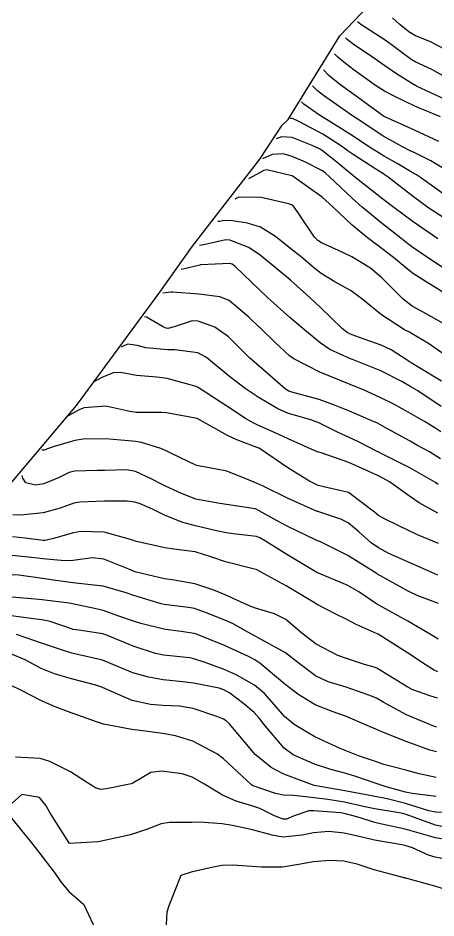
# Model space of a CAD drawing. Header units: metres. Extents: x 318500 to 325275, y 7408834 to 7428799.
# Drawn here: x 323416.3 to 323443.7, y 7420046.3 to 7420105.4 of the extents above; entities that cross this region are included whole.
import ezdxf

# ---------------------------------------------------------------- set-up
doc = ezdxf.new("R2010")
doc.units = ezdxf.units.M
doc.header["$MEASUREMENT"] = 0
for name, color, linetype in [('Area', 45, 'Continuous'), ('Curvas de Nivel 1m', 11, 'Continuous'), ('Curvas de Nivel 5m', 15, 'Continuous'), ('Vias Primárias', 230, 'Continuous')]:
    doc.layers.add(name, color=color, linetype=linetype)

msp = doc.modelspace()

# ---------------------------------------------------------------- linework, layer by layer
at = {"layer": 'Area'}
msp.add_lwpolyline([(323414.702, 7420073.565), (323420.142, 7420079.964), (323425.607, 7420087.409), (323427.734, 7420090.433), (323432.157, 7420096.15), (323433.631, 7420098.369), (323434.018, 7420098.738), (323437.402, 7420104.241), (323442.532, 7420109.611)], dxfattribs=at)
at = {"layer": 'Curvas de Nivel 1m', "flags": 128}
for points, elevation in [([(323444.346, 7420101.527), (323443.444, 7420102.017), (323442.356, 7420102.528), (323442.093, 7420102.68), (323441.728, 7420102.949), (323440.949, 7420103.541), (323440.375, 7420103.944), (323438.791, 7420104.986), (323438.56, 7420105.15)], 769), ([(323444.327, 7420100.055), (323442.438, 7420100.939), (323442.373, 7420100.972), (323442.34, 7420100.986), (323441.124, 7420101.734), (323440.353, 7420102.267), (323439.331, 7420102.98), (323438.37, 7420103.628), (323437.88, 7420104.002), (323437.78, 7420104.1)], 768), ([(323444.016, 7420098.914), (323442.32, 7420099.627), (323441.06, 7420100.228), (323440.335, 7420100.614), (323439.758, 7420100.976), (323438.35, 7420101.98), (323437.776, 7420102.42), (323437.277, 7420102.835), (323437.06, 7420103.05)], 767), ([(323443.894, 7420097.308), (323442.297, 7420098.048), (323440.362, 7420098.916), (323440.31, 7420098.943), (323440.269, 7420098.97), (323438.331, 7420100.376), (323437.483, 7420101.003), (323436.836, 7420101.503), (323436.669, 7420101.657), (323436.34, 7420102)], 766), ([(323444.244, 7420093.828), (323442.705, 7420094.933), (323442.428, 7420095.104), (323442.263, 7420095.205), (323441.174, 7420095.862), (323440.274, 7420096.369), (323439.298, 7420096.98), (323438.29, 7420097.657), (323436.633, 7420098.688), (323436.308, 7420098.881), (323436.082, 7420099.023), (323435.044, 7420099.762), (323434.89, 7420099.9)], 764), ([(323444.221, 7420092.3), (323443.237, 7420092.925), (323442.241, 7420093.671), (323440.574, 7420094.965), (323440.385, 7420095.092), (323440.262, 7420095.168), (323439.759, 7420095.481), (323438.275, 7420096.441), (323437.957, 7420096.675), (323437.525, 7420097.001), (323436.291, 7420097.778), (323434.724, 7420098.624), (323434.306, 7420098.81), (323434.192, 7420098.821), (323434.14, 7420098.8)], 763), ([(323443.84, 7420090.915), (323442.216, 7420092.035), (323440.947, 7420092.959), (323440.238, 7420093.505), (323438.361, 7420094.989), (323438.261, 7420095.069), (323437.211, 7420095.947), (323436.277, 7420096.678), (323436.066, 7420096.811), (323435.596, 7420097.03), (323434.288, 7420097.554), (323433.571, 7420097.615), (323433.23, 7420097.48)], 762), ([(323444.181, 7420088.999), (323443.035, 7420089.774), (323442.194, 7420090.348), (323441.853, 7420090.602), (323441.41, 7420090.952), (323440.214, 7420091.895), (323438.884, 7420092.983), (323438.238, 7420093.551), (323436.715, 7420095.013), (323436.473, 7420095.228), (323436.264, 7420095.372), (323435.166, 7420095.934), (323434.273, 7420096.327), (323433.705, 7420096.486), (323432.967, 7420096.443), (323432.33, 7420096.16)], 761), ([(323444.127, 7420085.395), (323443.072, 7420085.99), (323442.143, 7420086.499), (323441.567, 7420086.949), (323440.171, 7420088.349), (323439.41, 7420088.978), (323438.187, 7420089.725), (323437.327, 7420090.139), (323436.196, 7420090.657), (323435.975, 7420090.801), (323435.744, 7420091.027), (323434.709, 7420092.556), (323434.361, 7420093.048), (323434.232, 7420093.151), (323434.072, 7420093.212), (323432.238, 7420093.635), (323430.792, 7420093.645), (323430.52, 7420093.52)], 759), ([(323444.105, 7420083.431), (323443.221, 7420084.034), (323442.118, 7420084.709), (323441.968, 7420084.792), (323441.652, 7420084.947), (323440.134, 7420085.931), (323438.846, 7420086.983), (323438.158, 7420087.492), (323437.081, 7420088.091), (323436.174, 7420088.628), (323435.675, 7420089.028), (323434.874, 7420089.726), (323434.192, 7420090.264), (323433.179, 7420091.06), (323432.209, 7420091.68), (323431.358, 7420091.937), (323430.215, 7420092.125), (323429.716, 7420092.102), (323429.514, 7420092.056), (323429.41, 7420092.04)], 758), ([(323444.08, 7420081.576), (323442.487, 7420082.541), (323442.097, 7420082.766), (323441.83, 7420082.944), (323440.775, 7420083.628), (323440.11, 7420083.939), (323438.638, 7420084.461), (323438.117, 7420084.644), (323437.884, 7420084.759), (323437.593, 7420084.998), (323436.141, 7420086.396), (323435.453, 7420087.03), (323434.167, 7420088.192), (323433.152, 7420089.06), (323432.188, 7420089.847), (323431.448, 7420090.336), (323430.197, 7420090.826), (323429.93, 7420090.836), (323428.96, 7420090.634), (323428.459, 7420090.518), (323428.21, 7420090.48)], 757), ([(323444.055, 7420079.915), (323442.519, 7420080.933), (323442.074, 7420081.203), (323441.476, 7420081.552), (323440.089, 7420082.246), (323438.245, 7420082.989), (323438.101, 7420083.042), (323436.749, 7420083.653), (323436.111, 7420084.089), (323434.973, 7420085.031), (323434.131, 7420085.752), (323432.669, 7420087.065), (323432.157, 7420087.538), (323430.545, 7420089.095), (323430.339, 7420089.255), (323430.182, 7420089.297), (323428.259, 7420089.197), (323428.216, 7420089.19), (323427.403, 7420088.977), (323427, 7420088.91)], 756), ([(323444.014, 7420076.482), (323443.283, 7420076.921), (323442.47, 7420077.379), (323442.027, 7420077.629), (323440.544, 7420078.446), (323440.038, 7420078.718), (323439.878, 7420078.802), (323439.515, 7420078.968), (323438.049, 7420079.604), (323437.058, 7420080.001), (323436.06, 7420080.357), (323434.265, 7420080.84), (323434.068, 7420080.909), (323433.85, 7420081.043), (323432.093, 7420082.578), (323431.514, 7420083.079), (323430.797, 7420083.78), (323430.114, 7420084.489), (323429.215, 7420085.109), (323428.126, 7420085.516), (323427.717, 7420085.535), (323426.542, 7420085.144), (323426.119, 7420085.035), (323426.01, 7420085.042), (323425.772, 7420085.155), (323424.728, 7420085.77), (323424.59, 7420085.79)], 754), ([(323443.868, 7420074.791), (323443.678, 7420074.915), (323442.004, 7420075.883), (323440.166, 7420076.81), (323440.019, 7420076.881), (323439.856, 7420076.962), (323438.642, 7420077.597), (323438.029, 7420077.882), (323437.262, 7420078.231), (323436.038, 7420078.843), (323435.507, 7420079.025), (323434.046, 7420079.44), (323433.34, 7420079.762), (323432.062, 7420080.514), (323431.202, 7420081.083), (323430.083, 7420081.947), (323428.658, 7420083.114), (323428.103, 7420083.419), (323426.587, 7420083.625), (323426.105, 7420083.623), (323424.683, 7420083.748), (323424.107, 7420083.9), (323423.506, 7420083.988), (323423.242, 7420083.899), (323423.06, 7420083.8)], 753), ([(323443.847, 7420072.912), (323442.619, 7420073.579), (323441.976, 7420074.021), (323440.673, 7420074.953), (323439.995, 7420075.326), (323439.32, 7420075.651), (323438.009, 7420076.224), (323436.178, 7420076.858), (323436.018, 7420076.908), (323435.734, 7420077.023), (323434.027, 7420077.78), (323433.162, 7420078.184), (323432.036, 7420078.684), (323431.771, 7420078.808), (323431.291, 7420079.081), (323430.052, 7420079.886), (323428.17, 7420081.119), (323428.071, 7420081.178), (323427.983, 7420081.21), (323426.079, 7420081.738), (323425.401, 7420081.839), (323424.081, 7420081.941), (323423.031, 7420082.138), (323422.541, 7420082.114), (323421.805, 7420081.804), (323421.32, 7420081.55)], 752), ([(323443.887, 7420070.911), (323442.501, 7420071.484), (323441.948, 7420071.745), (323440.417, 7420072.494), (323439.958, 7420072.735), (323439.83, 7420072.833), (323439.692, 7420072.964), (323437.979, 7420074.263), (323436.356, 7420074.642), (323435.986, 7420074.728), (323435.375, 7420075.026), (323434.003, 7420075.884), (323432.276, 7420077.066), (323432.113, 7420077.161), (323432.021, 7420077.199), (323430.648, 7420077.713), (323430.029, 7420078.013), (323428.04, 7420079.12), (323426.045, 7420079.489), (323425.685, 7420079.515), (323424.045, 7420079.519), (323423.643, 7420079.587), (323422.051, 7420079.921), (323420.645, 7420079.817), (323420.362, 7420079.7), (323419.58, 7420079.29)], 751), ([(323443.891, 7420066.974), (323442.475, 7420067.511), (323441.898, 7420067.775), (323440.085, 7420068.782), (323439.909, 7420068.881), (323439.862, 7420068.914), (323439.791, 7420068.962), (323437.927, 7420070.136), (323436.14, 7420071.017), (323435.999, 7420071.077), (323435.941, 7420071.099), (323435.802, 7420071.16), (323433.95, 7420072.056), (323433.308, 7420072.404), (323432.126, 7420073.068), (323431.961, 7420073.15), (323431.847, 7420073.187), (323429.966, 7420073.477), (323429.541, 7420073.53), (323427.971, 7420073.834), (323427.03, 7420074.188), (323425.983, 7420074.68), (323425.663, 7420074.833), (323425.029, 7420075.164), (323423.997, 7420075.631), (323423.443, 7420075.741), (323421.998, 7420075.716), (323421.5, 7420075.705), (323419.996, 7420075.662), (323419.657, 7420075.573), (323418.995, 7420075.245), (323417.983, 7420074.823), (323417.453, 7420074.736), (323416.802, 7420074.906), (323416.604, 7420075.195), (323416.57, 7420075.38)], 749), ([(323443.856, 7420064.635), (323443.393, 7420064.917), (323441.873, 7420065.812), (323439.974, 7420066.874), (323439.889, 7420066.919), (323439.863, 7420066.934), (323439.821, 7420066.961), (323438.659, 7420067.746), (323437.898, 7420068.187), (323435.91, 7420069.02), (323433.927, 7420070.194), (323432.536, 7420071.061), (323432.167, 7420071.291), (323431.943, 7420071.371), (323430.409, 7420071.557), (323429.945, 7420071.615), (323429.307, 7420071.746), (323427.95, 7420072.072), (323427.11, 7420072.291), (323425.956, 7420072.762), (323425.693, 7420072.889), (323425.11, 7420073.163), (323424.314, 7420073.524), (323423.967, 7420073.637), (323423.46, 7420073.693), (323421.967, 7420073.685), (323420.362, 7420073.62), (323419.965, 7420073.554), (323419.065, 7420073.243), (323417.957, 7420072.924), (323416.458, 7420072.772), (323415.955, 7420072.792)], 748), ([(323443.826, 7420062.492), (323443.542, 7420062.629), (323443.067, 7420062.921), (323441.842, 7420063.744), (323439.928, 7420064.959), (323439.86, 7420064.992), (323438.48, 7420065.592), (323437.869, 7420065.915), (323437.154, 7420066.282), (323435.879, 7420066.942), (323435.753, 7420067.021), (323433.896, 7420068.132), (323432.21, 7420069.065), (323431.912, 7420069.207), (323431.726, 7420069.259), (323429.919, 7420069.704), (323429.009, 7420070.024), (323427.929, 7420070.357), (323426.529, 7420070.543), (323425.932, 7420070.628), (323424.074, 7420071.042), (323423.939, 7420071.085), (323423.687, 7420071.183), (323421.945, 7420071.656), (323420.415, 7420071.693), (323419.944, 7420071.613), (323418.635, 7420071.25), (323418.082, 7420071.114), (323417.938, 7420071.113), (323416.763, 7420071.272), (323415.941, 7420071.346)], 747), ([(323443.808, 7420060.762), (323443.311, 7420060.917), (323442.191, 7420061.311), (323441.816, 7420061.497), (323440.406, 7420062.372), (323439.828, 7420062.725), (323439.661, 7420062.795), (323439.031, 7420062.972), (323437.835, 7420063.355), (323437.275, 7420063.562), (323435.849, 7420064.301), (323434.925, 7420065.029), (323433.869, 7420065.917), (323433.12, 7420066.299), (323431.876, 7420066.662), (323431.577, 7420066.775), (323430.894, 7420067.085), (323429.887, 7420067.539), (323429.145, 7420067.854), (323427.897, 7420068.266), (323426.538, 7420068.503), (323425.902, 7420068.599), (323424.056, 7420069.03), (323423.908, 7420069.077), (323423.666, 7420069.182), (323421.92, 7420069.886), (323421.166, 7420069.967), (323419.919, 7420069.804), (323419.376, 7420069.781), (323417.92, 7420069.903), (323417.192, 7420069.996), (323415.923, 7420070.13)], 746), ([(323443.755, 7420057.245), (323443.315, 7420057.359), (323441.765, 7420057.917), (323440.174, 7420058.556), (323439.776, 7420058.72), (323439.204, 7420058.969), (323437.789, 7420059.581), (323436.91, 7420059.886), (323435.8, 7420060.33), (323434.651, 7420061.032), (323433.81, 7420061.689), (323432.154, 7420063.065), (323431.833, 7420063.278), (323431.412, 7420063.5), (323429.847, 7420064.224), (323428.013, 7420064.963), (323427.858, 7420065.003), (323427.008, 7420065.133), (323425.979, 7420065.266), (323425.861, 7420065.289), (323424.358, 7420065.665), (323423.866, 7420065.811), (323422.909, 7420066.15), (323421.873, 7420066.508), (323421.313, 7420066.647), (323419.877, 7420066.963), (323419.65, 7420067.006), (323417.88, 7420067.224), (323417.427, 7420067.265), (323415.882, 7420067.383)], 744), ([(323443.737, 7420055.56), (323442.608, 7420055.796), (323441.741, 7420056.032), (323440.286, 7420056.413), (323439.746, 7420056.599), (323439.477, 7420056.694), (323438.632, 7420056.977), (323437.755, 7420057.331), (323437.181, 7420057.576), (323435.768, 7420058.231), (323434.409, 7420059.034), (323433.785, 7420059.556), (323433.094, 7420060.352), (323432.475, 7420061.06), (323431.808, 7420061.608), (323430.613, 7420062.293), (323429.823, 7420062.652), (323428.567, 7420063.113), (323427.833, 7420063.342), (323427.56, 7420063.399), (323425.836, 7420063.576), (323425.31, 7420063.686), (323423.845, 7420064.183), (323422.167, 7420064.885), (323421.857, 7420064.985), (323420.291, 7420065.224), (323419.904, 7420065.272), (323419.861, 7420065.283), (323418.404, 7420065.79), (323417.866, 7420065.893), (323417.146, 7420065.989), (323415.869, 7420066.173)], 743), ([(323443.721, 7420054.301), (323442.157, 7420054.5), (323441.725, 7420054.594), (323440.437, 7420054.953), (323439.732, 7420055.177), (323438.391, 7420055.635), (323437.738, 7420055.829), (323436.817, 7420056.08), (323435.744, 7420056.421), (323434.349, 7420057.034), (323433.757, 7420057.487), (323432.433, 7420059.06), (323432.145, 7420059.426), (323431.787, 7420059.812), (323431.109, 7420060.397), (323430.184, 7420061.094), (323429.803, 7420061.312), (323429.491, 7420061.417), (323427.81, 7420061.756), (323427.11, 7420061.831), (323425.812, 7420061.956), (323424.847, 7420062.132), (323423.819, 7420062.431), (323421.989, 7420063.198), (323421.831, 7420063.262), (323421.749, 7420063.284), (323419.837, 7420063.721), (323419.156, 7420063.924), (323417.847, 7420064.365), (323416.198, 7420064.934)], 742), ([(323445.402, 7420053.187), (323443.706, 7420053.277), (323443.255, 7420053.368), (323441.714, 7420053.848), (323440.52, 7420054.15), (323439.72, 7420054.306), (323438.084, 7420054.625), (323437.726, 7420054.69), (323435.73, 7420055.02), (323433.737, 7420055.78), (323432.895, 7420056.211), (323431.857, 7420057.068), (323431.752, 7420057.185), (323430.138, 7420059.095), (323429.953, 7420059.269), (323429.783, 7420059.374), (323429.329, 7420059.56), (323427.79, 7420060.078), (323426.886, 7420060.228), (323425.791, 7420060.284), (323424.981, 7420060.352), (323423.794, 7420060.613), (323422.423, 7420061.194), (323421.804, 7420061.48), (323421.398, 7420061.615), (323419.812, 7420062.04), (323418.702, 7420062.361), (323417.822, 7420062.702), (323416.756, 7420063.271), (323415.836, 7420063.679)], 741), ([(323445.223, 7420051.341), (323443.68, 7420051.586), (323442.755, 7420051.853), (323441.688, 7420052.167), (323440.164, 7420052.484), (323439.695, 7420052.601), (323438.513, 7420052.978), (323437.703, 7420053.199), (323437.461, 7420053.237), (323435.705, 7420053.371), (323435.368, 7420053.36), (323434.411, 7420053.033), (323433.91, 7420052.825), (323433.697, 7420052.824), (323433.126, 7420053.049), (323432.165, 7420053.521), (323431.706, 7420053.68), (323430.614, 7420053.991), (323429.713, 7420054.401), (323428.526, 7420055.112), (323427.727, 7420055.567), (323427.059, 7420055.801), (323425.732, 7420055.968), (323425.01, 7420055.882), (323423.833, 7420055.178), (323423.719, 7420055.129), (323422.107, 7420054.805), (323421.716, 7420054.773), (323421.377, 7420054.866), (323420.865, 7420055.213), (323419.731, 7420055.937), (323418.378, 7420056.613), (323417.743, 7420056.799), (323416.126, 7420056.895)], 739), ([(323444.862, 7420050.092), (323443.664, 7420050.325), (323443.215, 7420050.466), (323442.165, 7420050.933), (323441.672, 7420051.096), (323441.48, 7420051.134), (323439.677, 7420051.444), (323439.059, 7420051.59), (323437.684, 7420051.893), (323436.69, 7420052), (323435.684, 7420051.929), (323434.948, 7420051.76), (323433.679, 7420051.644), (323432.959, 7420051.773), (323431.686, 7420052.123), (323430.373, 7420052.407), (323429.691, 7420052.51), (323428.192, 7420052.615), (323427.692, 7420052.609), (323426.239, 7420052.595), (323425.69, 7420052.508), (323424.718, 7420052.131), (323423.679, 7420051.795), (323423.183, 7420051.68), (323421.672, 7420051.356), (323421.538, 7420051.336), (323419.67, 7420051.23), (323418.381, 7420053.25), (323418.138, 7420053.687), (323417.71, 7420054.249), (323416.554, 7420054.429), (323415.704, 7420053.677)], 738), ([(323415.697, 7420053.109), (323417.187, 7420051.265), (323417.661, 7420050.664), (323418.741, 7420049.243), (323419.107, 7420048.71), (323419.628, 7420048.065), (323420.088, 7420047.686), (323420.606, 7420047.215), (323421.502, 7420045.291)], 738), ([(323444.329, 7420048.21), (323443.643, 7420048.414), (323441.728, 7420048.939), (323441.666, 7420048.956), (323441.65, 7420048.961), (323441.622, 7420048.969), (323439.655, 7420049.492), (323438.542, 7420049.86), (323437.661, 7420050.069), (323436.767, 7420050.11), (323435.66, 7420050.02), (323434.828, 7420049.858), (323433.656, 7420049.664), (323432.256, 7420049.661), (323431.656, 7420049.714), (323430.362, 7420049.794), (323429.657, 7420049.772), (323429.089, 7420049.672), (323427.652, 7420049.351), (323426.98, 7420049.13), (323426.561, 7420048.063), (323426.181, 7420047.142), (323426.051, 7420046.706), (323425.969, 7420045.144)], 737)]:
    msp.add_lwpolyline(points, dxfattribs=dict(at, elevation=elevation))
at = {"layer": 'Curvas de Nivel 5m', "flags": 128}
for points, elevation in [([(323444.366, 7420103.32), (323443.316, 7420103.867), (323442.38, 7420104.245), (323441.933, 7420104.496), (323441.375, 7420104.955), (323440.853, 7420105.42)], 770), ([(323444.266, 7420095.487), (323443.386, 7420096.038), (323442.276, 7420096.573), (323442.028, 7420096.694), (323441.509, 7420096.952), (323440.29, 7420097.625), (323438.47, 7420098.826), (323438.309, 7420098.936), (323438.23, 7420098.991), (323436.33, 7420100.323), (323435.939, 7420100.631), (323435.61, 7420100.95)], 765), ([(323444.157, 7420087.402), (323442.894, 7420088.204), (323442.176, 7420088.659), (323441.817, 7420088.945), (323440.92, 7420089.692), (323440.193, 7420090.254), (323439.221, 7420090.98), (323438.212, 7420091.813), (323436.958, 7420093.009), (323436.239, 7420093.639), (323434.287, 7420095.05), (323434.268, 7420095.058), (323432.63, 7420095.432), (323432.424, 7420095.389), (323431.42, 7420094.84)], 760), ([(323444.033, 7420078.241), (323443.637, 7420078.517), (323442.954, 7420078.926), (323442.048, 7420079.457), (323440.95, 7420080.058), (323440.063, 7420080.506), (323439.011, 7420080.976), (323438.076, 7420081.358), (323437.496, 7420081.582), (323436.087, 7420082.162), (323434.38, 7420083.037), (323434.102, 7420083.235), (323433.163, 7420084.107), (323432.173, 7420085.069), (323432.121, 7420085.118), (323431.44, 7420085.771), (323430.146, 7420086.856), (323429.543, 7420087.106), (323428.152, 7420087.283), (323426.423, 7420087.415), (323426.326, 7420087.407), (323425.8, 7420087.35)], 755), ([(323443.829, 7420068.831), (323443.64, 7420068.914), (323441.921, 7420069.679), (323440.628, 7420070.255), (323439.935, 7420070.623), (323439.458, 7420070.967), (323438.656, 7420071.688), (323437.953, 7420072.268), (323437.472, 7420072.514), (323435.96, 7420073.004), (323435.914, 7420073.02), (323433.973, 7420073.896), (323432.37, 7420074.679), (323431.987, 7420074.851), (323431.453, 7420075.078), (323429.998, 7420075.657), (323429.314, 7420075.793), (323428.004, 7420076.039), (323426.326, 7420076.835), (323426.018, 7420077.001), (323425.658, 7420077.155), (323424.39, 7420077.541), (323424.024, 7420077.606), (323423.546, 7420077.663), (323422.026, 7420077.792), (323420.567, 7420077.763), (323420.024, 7420077.671), (323418.595, 7420077.251), (323418.177, 7420077.098), (323418.017, 7420077.046), (323417.91, 7420077.047), (323417.892, 7420077.073), (323417.89, 7420077.09)], 750), ([(323443.779, 7420058.863), (323443.618, 7420058.912), (323441.791, 7420059.658), (323440.261, 7420060.497), (323439.807, 7420060.752), (323439.301, 7420060.968), (323438.191, 7420061.362), (323437.815, 7420061.479), (323436.642, 7420061.832), (323435.822, 7420062.222), (323434.75, 7420063.031), (323433.84, 7420063.732), (323432.346, 7420064.569), (323431.856, 7420064.828), (323431.417, 7420065.077), (323430.406, 7420065.632), (323429.868, 7420065.878), (323428.593, 7420066.393), (323427.875, 7420066.643), (323427.473, 7420066.723), (323425.878, 7420066.92), (323425.684, 7420066.959), (323424.966, 7420067.164), (323423.885, 7420067.495), (323423.401, 7420067.672), (323421.894, 7420068.109), (323420.886, 7420068.224), (323419.897, 7420068.333), (323418.63, 7420068.518), (323417.9, 7420068.62), (323416.348, 7420068.831), (323415.904, 7420068.866)], 745), ([(323444.291, 7420052.301), (323443.693, 7420052.419), (323442.313, 7420052.931), (323441.703, 7420053.151), (323441.424, 7420053.223), (323439.708, 7420053.501), (323439.047, 7420053.633), (323437.714, 7420053.927), (323436.617, 7420054.106), (323435.718, 7420054.226), (323434.39, 7420054.363), (323433.72, 7420054.388), (323433.18, 7420054.506), (323431.719, 7420055.016), (323431.679, 7420055.03), (323431.611, 7420055.072), (323429.745, 7420056.793), (323429.346, 7420057.104), (323427.762, 7420057.947), (323426.623, 7420058.282), (323425.769, 7420058.433), (323424.312, 7420058.632), (323423.773, 7420058.709), (323421.913, 7420059.064), (323421.778, 7420059.094), (323421.454, 7420059.205), (323420.214, 7420059.654), (323419.786, 7420059.809), (323418.734, 7420060.19), (323417.793, 7420060.6), (323416.528, 7420061.273), (323415.805, 7420061.623)], 740)]:
    msp.add_lwpolyline(points, dxfattribs=dict(at, elevation=elevation))
at = {"layer": 'Vias Primárias'}
for points in [[(323415.833, 7419583.302), (323419.047, 7419572.746), (323421.03, 7419562.086), (323421.351, 7419557.374), (323421.618, 7419546.016), (323420.655, 7419534.774), (323419.854, 7419529.552), (323419.495, 7419524.986, 0.238184), (323422.135, 7419522.665), (323425.333, 7419521.775), (323439.384, 7419519.04), (323447.038, 7419517.341, 0.392019), (323449.506, 7419518.783), (323449.894, 7419520.081), (323454.112, 7419536.783), (323456.933, 7419548.508), (323462.14, 7419572.405), (323463.204, 7419579.599, 0.075507), (323463.151, 7419593.445, 0), (323461.926, 7419601.304, 0.173993), (323443.828, 7419629.608, 0.279998), (323404.325, 7419640.182, 0.277838)], [(323934.92, 7420316.776, 0), (323936.242, 7420308.849)], [(323728.019, 7420213.466), (323726.156, 7420199.325), (323724.194, 7420185.89), (323722.081, 7420172.153), (323720.069, 7420159.023, -0.082777), (323715.644, 7420145.548, 0), (323709.04, 7420132.939), (323702.659, 7420122.146), (323696.32, 7420110.065), (323690.785, 7420099.697), (323682.335, 7420084.311), (323677.607, 7420075.496), (323671.716, 7420065.637), (323666.887, 7420057.537), (323661.353, 7420050.187), (323655.11, 7420042.034), (323644.549, 7420030.718), (323637.956, 7420023.973), (323627.844, 7420014.716, 0.061224)], [(323939.281, 7420278.615, 0), (323933.27, 7420270.921)], [(323840.737, 7420005.613, 0), (323839.679, 7420000.995, -0.226003)], [(323831.088, 7420001.787, 0), (323833.844, 7420008.443, 0.220888)]]:
    msp.add_lwpolyline(points, format="xyb", dxfattribs=at)

doc.saveas('drawing.dxf')
